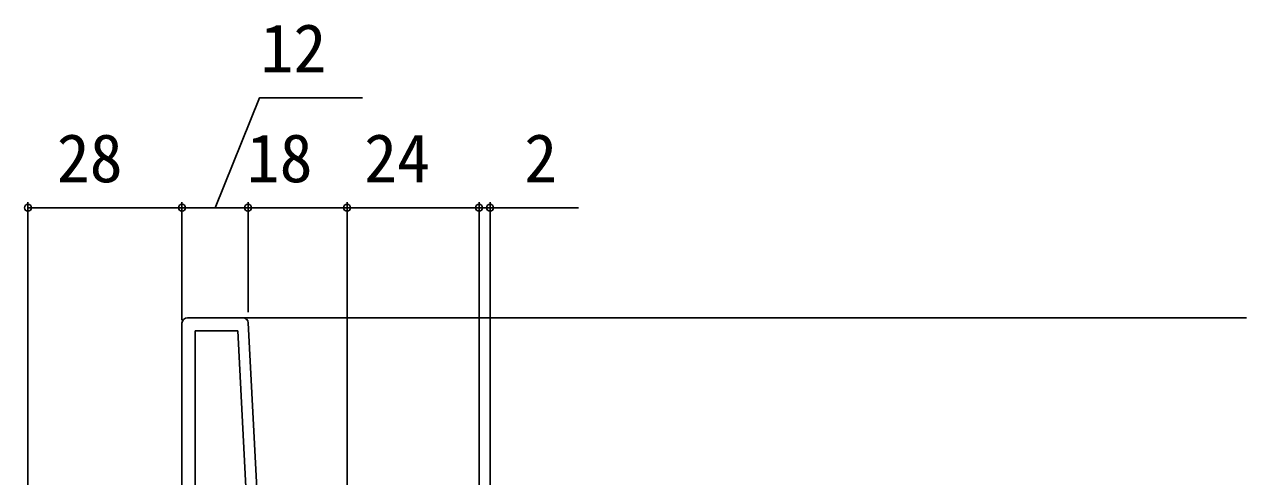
# Model space of a CAD drawing. Units: millimetres, scale not verified. Extents: x -525 to 525, y -783 to 778.
# Drawn here: x -223.6 to -1.5, y -381.5 to -299.3 of the extents above; entities that cross this region are included whole.
import ezdxf
from ezdxf.enums import TextEntityAlignment as Align

# ---------------------------------------------------------------- set-up
doc = ezdxf.new("R2010")
doc.units = ezdxf.units.MM
doc.header["$LTSCALE"] = 4
for name, color, linetype in [('0-2_YKK_11', 7, 'Continuous'), ('0-3_YKK_12', 2, 'Continuous'), ('0-6_YKK_D', 6, 'Continuous')]:
    doc.layers.add(name, color=color, linetype=linetype)
doc.styles.add('ＭＳ ゴシック', font='')
doc.styles.get('ＭＳ ゴシック').set_extended_font_data('MS Gothic')

msp = doc.modelspace()

# ---------------------------------------------------------------- linework, layer by layer
at = {"layer": '0-2_YKK_11'}
msp.add_line((-183.947, -352.6), (-193.998, -352.6), dxfattribs=at)
for points in [[(-194.998, -353.6), (-194.998, -414.2), (-222.998, -414.2), (-222.998, -417.6), (-221.098, -417.6), (-220.598, -417.1), (-220.098, -416.6), (-194.998, -416.6), (-194.998, -467.6), (-193.498, -467.6), (-193.498, -480.1), (-194.998, -480.1), (-194.998, -482.6), (-190.998, -482.6), (-190.998, -467.6), (-138.998, -467.6), (-138.998, -465.8), (-140.998, -465.8), (-140.998, -457.6), (-144.298, -457.6)], [(-166.172, -403.815), (-171.798, -404.807), (-171.798, -400), (-166.442, -400), (-165.574, -400.542), (-164.998, -400.223), (-164.998, -397.6), (-180.64, -397.6), (-182.949, -353.548)]]:
    msp.add_lwpolyline(points, dxfattribs=at)
msp.add_lwpolyline([(-182.643, -397.6), (-184.875, -355), (-192.598, -355), (-192.598, -397.6)], close=True, dxfattribs=at)
for centre, start, end in [((-193.998, -353.6), 90.00001, 179.99999), ((-183.947, -353.6), 3.00003, 90)]:
    msp.add_arc(centre, 1, start, end, dxfattribs=at)
at = {"layer": '0-3_YKK_12'}
msp.add_line((-183.947, -352.6), (-1.501, -352.6), dxfattribs=at)
at = {"layer": '0-6_YKK_D'}
for p, q in [((-222.998, -413.7), (-222.998, -331.6)), ((-194.998, -332.6), (-222.998, -332.6)), ((-194.998, -351.6), (-194.998, -331.6)), ((-194.998, -353.018), (-194.998, -331.6)), ((-194.998, -332.6), (-182.998, -332.6)), ((-182.998, -351.6), (-182.998, -331.6)), ((-182.998, -351.6), (-182.998, -331.6)), ((-182.998, -332.6), (-164.998, -332.6)), ((-164.998, -397.1), (-164.998, -331.6)), ((-164.998, -396.1), (-164.998, -331.6)), ((-164.998, -332.6), (-140.999, -332.6)), ((-140.999, -332.6), (-143.549, -332.6)), ((-140.999, -397.3), (-140.999, -331.6)), ((-140.999, -397.3), (-140.999, -331.6)), ((-140.999, -332.6), (-138.998, -332.6)), ((-138.998, -465.3), (-138.998, -331.6)), ((-138.998, -332.6), (-122.944, -332.6))]:
    msp.add_line(p, q, dxfattribs=at)
msp.add_lwpolyline([(-188.998, -332.6), (-180.89, -312.6), (-162.163, -312.6)], dxfattribs=at)
for centre in [(-222.998, -332.6), (-194.998, -332.6), (-194.998, -332.6), (-182.998, -332.6), (-182.998, -332.6), (-164.998, -332.6), (-164.998, -332.6), (-140.999, -332.6), (-140.999, -332.6), (-138.998, -332.6)]:
    msp.add_circle(centre, 0.637, dxfattribs=at)

# ---------------------------------------------------------------- texts
at = {"layer": '0-6_YKK_D', "style": 'ＭＳ ゴシック'}
for s, p in [('12', (-180.731, -310.6)), ('28', (-217.76, -330.6)), ('18', (-183.237, -330.6)), ('24', (-161.896, -330.6)), ('2', (-132.785, -330.6))]:
    msp.add_text(s, height=8.798, dxfattribs=at).set_placement(p, align=Align.BOTTOM_LEFT)

doc.saveas('drawing.dxf')
